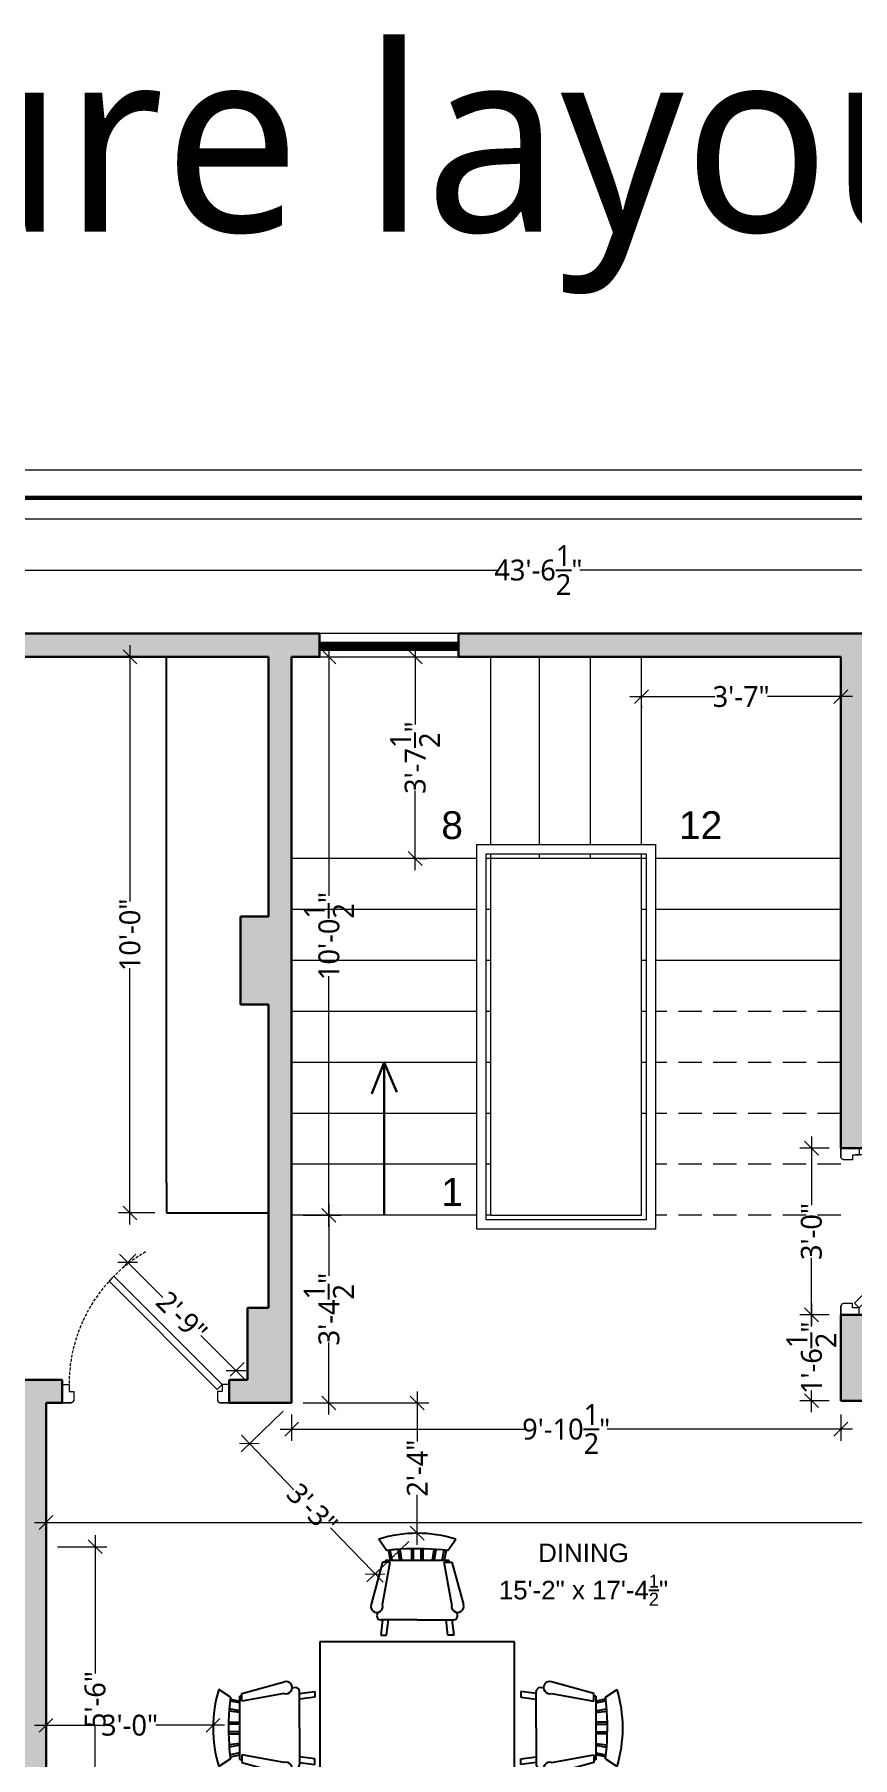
# Model space of a CAD drawing. Header units: inches. Extents: x -179 to 4134, y -2155 to 815.
# Drawn here: x 2581.1 to 2757.6, y -1547.1 to -1175.3 of the extents above; entities that cross this region are included whole.
import ezdxf

# ---------------------------------------------------------------- set-up
doc = ezdxf.new("R2010")
doc.units = ezdxf.units.IN
doc.header["$LTSCALE"] = 5
doc.linetypes.add('DASHED', pattern=[0.75, 0.5, -0.25])
doc.linetypes.add('HIDDEN', pattern=[0.375, 0.25, -0.125])
for name, color, linetype, lineweight in [('DIM', 5, 'Continuous', 9), ('doors', 24, 'Continuous', 9), ('Furniture-New', 217, 'Continuous', 5), ('STEP', 25, 'Continuous', 15), ('text', 7, 'Continuous', 5), ('title', 7, 'Continuous', 5), ('wall', 7, 'Continuous', 30), ('wall hatch', 252, 'Continuous', 5), ('window', 162, 'Continuous', 9)]:
    doc.layers.add(name, color=color, linetype=linetype, lineweight=lineweight)
doc.layers.add('FURNITURE', color=8, linetype='Continuous')
doc.styles.add('irfan', font='trebuc.ttf')
doc.styles.add('KARUN', font='arial.ttf')
doc.dimstyles.new('IRFAN', dxfattribs={"dimtxt": 4.5, "dimasz": 3, "dimexe": 2.5, "dimexo": 2.5, "dimgap": 0.09, "dimtad": 0, "dimdec": 1, "dimzin": 3, "dimdsep": 46, "dimlunit": 4, "dimtxsty": 'irfan', "dimblk": 'OBLIQUE', "dimcen": 2, "dimdle": 2.5, "dimclrd": 251, "dimclre": 251, "dimclrt": 7, "dimadec": 0, "dimazin": 0, "dimtm": 1e-09, "dimtfac": 1, "dimtdec": 1, "dimtofl": 0, "dimtmove": 0, "dimatfit": 3, "dimfxl": 2, "dimtolj": 1, "dimtzin": 0, "dimlwd": 0, "dimlwe": -1, "dimarcsym": 0})

# ---------------------------------------------------------------- blocks, each defined once
blk = doc.blocks.new('d2')
at = {"layer": 'doors'}
blk.add_lwpolyline([(-25.9, 26.27), (-2.56, 2.94), (-1.5, 4), (-24.84, 27.34), (-25.9, 26.27)], dxfattribs=at)
blk.add_lwpolyline([(-36, 0), (-34, 0), (-36, 0), (-36, 4), (-34.5, 4), (-34.5, 2.5), (-33.5, 2.5), (-33.5, 0.5), (-33.62, 0.5), (-33.62, 0.38, -0.414214), (-33.88, 0.12), (-34, 0.12), (-34, 0)], format="xyb", dxfattribs=at)
blk.add_lwpolyline([(0, 4), (-1.5, 4), (-1.5, 2.5), (-2.5, 2.5), (-2.5, 0.5), (-2.38, 0.5), (-2.38, 0.38, 0.414214), (-2.12, 0.12), (-2, 0.12), (-2, 0), (0, 0), (-2, 0), (0, 0), (0, 4)], format="xyb", close=True, dxfattribs=at)
at = {"layer": 'doors', "color": 144, "linetype": 'HIDDEN', "ltscale": 0.5}
blk.add_arc((-1.5, 4), 33.03, 120, 182.6026, dxfattribs=at)
blk = doc.blocks.new('door')
at = {"layer": 'doors', "linetype": 'Continuous'}
blk.add_line((0, 0), (0, 0), dxfattribs=at)
at = {"layer": 'doors', "xscale": -1.166666666666717, "yscale": 1.166666666666717, "zscale": 1.166666666666717, "rotation": 270}
blk.add_blockref('d2', (0, 0), dxfattribs=at)
blk = doc.blocks.new('_Oblique')
at = {"color": 0, "linetype": 'ByBlock', "lineweight": -2}
blk.add_line((-0.5, -0.5), (0.5, 0.5), dxfattribs=at)
blk = doc.blocks.new('*D354')
at = {"layer": 'Defpoints', "color": 0, "lineweight": 25, "ltscale": 0.25, "transparency": 16777216}
for p in [(2609.6, -1309.63), (2601.71, -1429.63), (2609.6, -1429.63)]:
    blk.add_point(p, dxfattribs=at)
at = {"layer": 'Furniture-New', "color": 251, "lineweight": 0, "ltscale": 0.25, "transparency": 16777216}
for p, q in [((2601.71, -1307.13), (2601.71, -1362.44)), ((2601.71, -1432.13), (2601.71, -1376.82))]:
    blk.add_line(p, q, dxfattribs=at)
at = {"layer": 'Furniture-New', "color": 251, "ltscale": 0.25, "transparency": 16777216}
for p, q in [((2607.1, -1309.63), (2599.21, -1309.63)), ((2607.1, -1429.63), (2599.21, -1429.63))]:
    blk.add_line(p, q, dxfattribs=at)
at = {"layer": 'Furniture-New', "color": 251, "lineweight": 0, "ltscale": 0.25, "transparency": 16777216, "xscale": 3, "yscale": 3, "zscale": 3}
for p, rotation in [((2601.71, -1309.63), 90), ((2601.71, -1429.63), 270)]:
    blk.add_blockref('_Oblique', p, dxfattribs=dict(at, rotation=rotation))
at = {"layer": 'Furniture-New', "color": 7, "lineweight": 25, "ltscale": 0.25, "transparency": 16777216, "insert": (2601.71, -1369.63), "char_height": 4.5, "attachment_point": 5, "rotation": 90, "style": 'irfan'}
blk.add_mtext('\\A1;10\'-0"', dxfattribs=at)
blk = doc.blocks.new('*D355')
at = {"layer": 'Defpoints', "color": 0, "lineweight": 25, "ltscale": 0.25, "transparency": 16777216}
for p in [(2636.6, -1470.63), (2755.1, -1470.63), (2755.1, -1476.26)]:
    blk.add_point(p, dxfattribs=at)
at = {"layer": 'Furniture-New', "color": 251, "ltscale": 0.25, "transparency": 16777216}
for p, q in [((2636.6, -1473.13), (2636.6, -1478.76)), ((2755.1, -1473.13), (2755.1, -1478.76))]:
    blk.add_line(p, q, dxfattribs=at)
at = {"layer": 'Furniture-New', "color": 251, "lineweight": 0, "ltscale": 0.25, "transparency": 16777216}
for p, q in [((2634.1, -1476.26), (2687, -1476.26)), ((2757.6, -1476.26), (2704.7, -1476.26))]:
    blk.add_line(p, q, dxfattribs=at)
at = {"layer": 'Furniture-New', "color": 251, "lineweight": 0, "ltscale": 0.25, "transparency": 16777216, "xscale": 3, "yscale": 3, "zscale": 3, "rotation": 180}
blk.add_blockref('_Oblique', (2636.6, -1476.26), dxfattribs=at)
at = {"layer": 'Furniture-New', "color": 251, "lineweight": 0, "ltscale": 0.25, "transparency": 16777216, "xscale": 3, "yscale": 3, "zscale": 3}
blk.add_blockref('_Oblique', (2755.1, -1476.26), dxfattribs=at)
at = {"layer": 'Furniture-New', "color": 7, "lineweight": 25, "ltscale": 0.25, "transparency": 16777216, "insert": (2695.85, -1476.26), "char_height": 4.5, "attachment_point": 5, "style": 'irfan'}
blk.add_mtext('\\A1;9\'-10{\\H1x;\\S1/2;}"', dxfattribs=at)
blk = doc.blocks.new('*D356')
at = {"layer": 'Defpoints', "color": 0, "lineweight": 25, "ltscale": 0.25, "transparency": 16777216}
for p in [(2712.1, -1317.79), (2755.1, -1317.79), (2755.1, -1318.22)]:
    blk.add_point(p, dxfattribs=at)
at = {"layer": 'Furniture-New', "color": 251, "lineweight": 0, "ltscale": 0.25, "transparency": 16777216}
for p, q in [((2709.6, -1318.22), (2727.9, -1318.22)), ((2757.6, -1318.22), (2739.3, -1318.22))]:
    blk.add_line(p, q, dxfattribs=at)
at = {"layer": 'Furniture-New', "color": 251, "ltscale": 0.25, "transparency": 16777216}
for p, q in [((2712.1, -1320.29), (2712.1, -1320.72)), ((2755.1, -1320.29), (2755.1, -1320.72))]:
    blk.add_line(p, q, dxfattribs=at)
at = {"layer": 'Furniture-New', "color": 251, "lineweight": 0, "ltscale": 0.25, "transparency": 16777216, "xscale": 3, "yscale": 3, "zscale": 3, "rotation": 180}
blk.add_blockref('_Oblique', (2712.1, -1318.22), dxfattribs=at)
at = {"layer": 'Furniture-New', "color": 251, "lineweight": 0, "ltscale": 0.25, "transparency": 16777216, "xscale": 3, "yscale": 3, "zscale": 3}
blk.add_blockref('_Oblique', (2755.1, -1318.22), dxfattribs=at)
at = {"layer": 'Furniture-New', "color": 7, "lineweight": 25, "ltscale": 0.25, "transparency": 16777216, "insert": (2733.6, -1318.22), "char_height": 4.5, "attachment_point": 5, "style": 'irfan'}
blk.add_mtext('\\A1;3\'-7"', dxfattribs=at)
blk = doc.blocks.new('*D357')
at = {"layer": 'Defpoints', "color": 0, "lineweight": 25, "ltscale": 0.25, "transparency": 16777216}
for p in [(2661.6, -1309.63), (2661.6, -1353.13), (2663.24, -1353.13)]:
    blk.add_point(p, dxfattribs=at)
at = {"layer": 'Furniture-New', "color": 251, "lineweight": 0, "ltscale": 0.25, "transparency": 16777216}
for p, q in [((2663.24, -1307.13), (2663.24, -1324.2)), ((2663.24, -1355.63), (2663.24, -1338.55))]:
    blk.add_line(p, q, dxfattribs=at)
at = {"layer": 'Furniture-New', "color": 251, "ltscale": 0.25, "transparency": 16777216}
for p, q in [((2664.1, -1309.63), (2665.74, -1309.63)), ((2664.1, -1353.13), (2665.74, -1353.13))]:
    blk.add_line(p, q, dxfattribs=at)
at = {"layer": 'Furniture-New', "color": 251, "lineweight": 0, "ltscale": 0.25, "transparency": 16777216, "xscale": 3, "yscale": 3, "zscale": 3}
for p, rotation in [((2663.24, -1309.63), 90), ((2663.24, -1353.13), 270)]:
    blk.add_blockref('_Oblique', p, dxfattribs=dict(at, rotation=rotation))
at = {"layer": 'Furniture-New', "color": 7, "lineweight": 25, "ltscale": 0.25, "transparency": 16777216, "insert": (2663.24, -1331.38), "char_height": 4.5, "attachment_point": 5, "rotation": 90, "style": 'irfan'}
blk.add_mtext('\\A1;3\'-7{\\H1x;\\S1/2;}"', dxfattribs=at)
blk = doc.blocks.new('*D361')
at = {"layer": 'Defpoints', "color": 0, "lineweight": 25, "ltscale": 0.25, "transparency": 16777216}
for p in [(2636.6, -1430.13), (2644.63, -1430.13), (2636.6, -1470.63)]:
    blk.add_point(p, dxfattribs=at)
at = {"layer": 'Furniture-New', "color": 251, "lineweight": 0, "ltscale": 0.25, "transparency": 16777216}
for p, q in [((2644.63, -1427.63), (2644.63, -1443.2)), ((2644.63, -1473.13), (2644.63, -1457.55))]:
    blk.add_line(p, q, dxfattribs=at)
at = {"layer": 'Furniture-New', "color": 251, "ltscale": 0.25, "transparency": 16777216}
for p, q in [((2639.1, -1430.13), (2647.13, -1430.13)), ((2639.1, -1470.63), (2647.13, -1470.63))]:
    blk.add_line(p, q, dxfattribs=at)
at = {"layer": 'Furniture-New', "color": 251, "lineweight": 0, "ltscale": 0.25, "transparency": 16777216, "xscale": 3, "yscale": 3, "zscale": 3}
for p, rotation in [((2644.63, -1430.13), 90), ((2644.63, -1470.63), 270)]:
    blk.add_blockref('_Oblique', p, dxfattribs=dict(at, rotation=rotation))
at = {"layer": 'Furniture-New', "color": 7, "lineweight": 25, "ltscale": 0.25, "transparency": 16777216, "insert": (2644.63, -1450.38), "char_height": 4.5, "attachment_point": 5, "rotation": 90, "style": 'irfan'}
blk.add_mtext('\\A1;3\'-4{\\H1x;\\S1/2;}"', dxfattribs=at)
blk = doc.blocks.new('*D362')
at = {"layer": 'Defpoints', "color": 0, "lineweight": 25, "ltscale": 0.25, "transparency": 16777216}
for p in [(2641.5, -1309.63), (2644.63, -1309.63), (2636.6, -1430.13)]:
    blk.add_point(p, dxfattribs=at)
at = {"layer": 'Furniture-New', "color": 251, "lineweight": 0, "ltscale": 0.25, "transparency": 16777216}
for p, q in [((2644.63, -1307.13), (2644.63, -1361.22)), ((2644.63, -1432.63), (2644.63, -1378.54))]:
    blk.add_line(p, q, dxfattribs=at)
at = {"layer": 'Furniture-New', "color": 251, "ltscale": 0.25, "transparency": 16777216}
for p, q in [((2644, -1309.63), (2647.13, -1309.63)), ((2639.1, -1430.13), (2647.13, -1430.13))]:
    blk.add_line(p, q, dxfattribs=at)
at = {"layer": 'Furniture-New', "color": 251, "lineweight": 0, "ltscale": 0.25, "transparency": 16777216, "xscale": 3, "yscale": 3, "zscale": 3}
for p, rotation in [((2644.63, -1309.63), 90), ((2644.63, -1430.13), 270)]:
    blk.add_blockref('_Oblique', p, dxfattribs=dict(at, rotation=rotation))
at = {"layer": 'Furniture-New', "color": 7, "lineweight": 25, "ltscale": 0.25, "transparency": 16777216, "insert": (2644.63, -1369.88), "char_height": 4.5, "attachment_point": 5, "rotation": 90, "style": 'irfan'}
blk.add_mtext('\\A1;10\'-0{\\H1x;\\S1/2;}"', dxfattribs=at)
blk = doc.blocks.new('*D363')
at = {"layer": 'Defpoints', "color": 0, "lineweight": 25, "ltscale": 0.25, "transparency": 16777216}
for p in [(2583.6, -1501.63), (2583.6, -1567.63), (2594.2, -1567.63)]:
    blk.add_point(p, dxfattribs=at)
at = {"layer": 'Furniture-New', "color": 251, "ltscale": 0.25, "transparency": 16777216}
for p, q in [((2586.1, -1501.63), (2596.7, -1501.63)), ((2586.1, -1567.63), (2596.7, -1567.63))]:
    blk.add_line(p, q, dxfattribs=at)
at = {"layer": 'Furniture-New', "color": 251, "lineweight": 0, "ltscale": 0.25, "transparency": 16777216}
for p, q in [((2594.2, -1499.13), (2594.2, -1528.96)), ((2594.2, -1570.13), (2594.2, -1540.3))]:
    blk.add_line(p, q, dxfattribs=at)
at = {"layer": 'Furniture-New', "color": 251, "lineweight": 0, "ltscale": 0.25, "transparency": 16777216, "xscale": 3, "yscale": 3, "zscale": 3}
for p, rotation in [((2594.2, -1501.63), 90), ((2594.2, -1567.63), 270)]:
    blk.add_blockref('_Oblique', p, dxfattribs=dict(at, rotation=rotation))
at = {"layer": 'Furniture-New', "color": 7, "lineweight": 25, "ltscale": 0.25, "transparency": 16777216, "insert": (2594.2, -1534.63), "char_height": 4.5, "attachment_point": 5, "rotation": 90, "style": 'irfan'}
blk.add_mtext('\\A1;5\'-6"', dxfattribs=at)
blk = doc.blocks.new('*D326')
at = {"layer": 'Defpoints', "color": 0, "lineweight": 25, "ltscale": 0.25, "transparency": 16777216}
for p in [(2748.77, -1451.63), (2755.1, -1451.63), (2755.1, -1470.13)]:
    blk.add_point(p, dxfattribs=at)
at = {"layer": 'Furniture-New', "color": 251, "lineweight": 0, "ltscale": 0.25, "transparency": 16777216}
for p, q in [((2748.77, -1449.13), (2748.77, -1453.84)), ((2748.77, -1472.63), (2748.77, -1467.91))]:
    blk.add_line(p, q, dxfattribs=at)
at = {"layer": 'Furniture-New', "color": 251, "ltscale": 0.25, "transparency": 16777216}
for p, q in [((2752.6, -1451.63), (2746.27, -1451.63)), ((2752.6, -1470.13), (2746.27, -1470.13))]:
    blk.add_line(p, q, dxfattribs=at)
at = {"layer": 'Furniture-New', "color": 251, "lineweight": 0, "ltscale": 0.25, "transparency": 16777216, "xscale": 3, "yscale": 3, "zscale": 3}
for p, rotation in [((2748.77, -1451.63), 90), ((2748.77, -1470.13), 270)]:
    blk.add_blockref('_Oblique', p, dxfattribs=dict(at, rotation=rotation))
at = {"layer": 'Furniture-New', "color": 7, "lineweight": 25, "ltscale": 0.25, "transparency": 16777216, "insert": (2748.77, -1460.88), "char_height": 4.5, "attachment_point": 5, "rotation": 90, "style": 'irfan'}
blk.add_mtext('\\A1;1\'-6{\\H1x;\\S1/2;}"', dxfattribs=at)
blk = doc.blocks.new('*D327')
at = {"layer": 'Defpoints', "color": 0, "lineweight": 25, "ltscale": 0.25, "transparency": 16777216}
for p in [(2748.77, -1415.63), (2755.1, -1415.63), (2755.1, -1451.63)]:
    blk.add_point(p, dxfattribs=at)
at = {"layer": 'Furniture-New', "color": 251, "ltscale": 0.25, "transparency": 16777216}
for p, q in [((2752.6, -1415.63), (2746.27, -1415.63)), ((2752.6, -1451.63), (2746.27, -1451.63))]:
    blk.add_line(p, q, dxfattribs=at)
at = {"layer": 'Furniture-New', "color": 251, "lineweight": 0, "ltscale": 0.25, "transparency": 16777216}
for p, q in [((2748.77, -1413.13), (2748.77, -1427.93)), ((2748.77, -1454.13), (2748.77, -1439.33))]:
    blk.add_line(p, q, dxfattribs=at)
at = {"layer": 'Furniture-New', "color": 251, "lineweight": 0, "ltscale": 0.25, "transparency": 16777216, "xscale": 3, "yscale": 3, "zscale": 3}
for p, rotation in [((2748.77, -1415.63), 90), ((2748.77, -1451.63), 270)]:
    blk.add_blockref('_Oblique', p, dxfattribs=dict(at, rotation=rotation))
at = {"layer": 'Furniture-New', "color": 7, "lineweight": 25, "ltscale": 0.25, "transparency": 16777216, "insert": (2748.77, -1433.63), "char_height": 4.5, "attachment_point": 5, "rotation": 90, "style": 'irfan'}
blk.add_mtext('\\A1;3\'-0"', dxfattribs=at)
blk = doc.blocks.new('*D334')
at = {"layer": 'Defpoints', "color": 0, "lineweight": 25, "ltscale": 0.25, "transparency": 16777216}
for p in [(2583.6, -1496.39), (2583.6, -1509.74), (2978.6, -1509.74)]:
    blk.add_point(p, dxfattribs=at)
at = {"layer": 'Furniture-New', "color": 251, "ltscale": 0.25, "transparency": 16777216}
for p, q in [((2583.6, -1507.24), (2583.6, -1493.89)), ((2978.6, -1507.24), (2978.6, -1493.89))]:
    blk.add_line(p, q, dxfattribs=at)
at = {"layer": 'Furniture-New', "color": 251, "lineweight": 0, "ltscale": 0.25, "transparency": 16777216}
for p, q in [((2581.1, -1496.39), (2772.14, -1496.39)), ((2981.1, -1496.39), (2790.06, -1496.39))]:
    blk.add_line(p, q, dxfattribs=at)
at = {"layer": 'Furniture-New', "color": 251, "lineweight": 0, "ltscale": 0.25, "transparency": 16777216, "xscale": 3, "yscale": 3, "zscale": 3, "rotation": 180.0000000000001}
blk.add_blockref('_Oblique', (2583.6, -1496.39), dxfattribs=at)
at = {"layer": 'Furniture-New', "color": 251, "lineweight": 0, "ltscale": 0.25, "transparency": 16777216, "xscale": 3, "yscale": 3, "zscale": 3}
blk.add_blockref('_Oblique', (2978.6, -1496.39), dxfattribs=at)
at = {"layer": 'Furniture-New', "color": 7, "lineweight": 25, "ltscale": 0.25, "transparency": 16777216, "insert": (2781.1, -1496.39), "char_height": 4.5, "attachment_point": 5, "style": 'irfan'}
blk.add_mtext('\\A1;32\'-11"', dxfattribs=at)
blk = doc.blocks.new('Chair - Rocking')
at = {"linetype": 'Continuous'}
for p, q in [((-8, -4.5), (-10, -1.5)), ((-6.5, -7), (-7.02225, -4.43)), ((-4.5, -7), (-4.96674, -4.19951)), ((-4, -7), (-4.40532, -4.16272)), ((-1.5, -4.05012), (-1.5, -7)), ((-1, -7), (-1, -4.05012)), ((1, -7), (1, -4.04655)), ((1.5, -4.05012), (1.5, -7)), ((4, -7), (4.40187, -4.18694)), ((4.5, -7), (4.96761, -4.19437)), ((6.5, -7), (7, -4.4057)), ((8, -4.5), (10, -1.5)), ((-9, -7.5), (-12, -18.49999)), ((-7, -7.5), (-9, -7.5)), ((-9, -18.49999), (-7, -7.5)), ((-8.23428, -6.99939), (-8.3093, -7.47958)), ((-8.23041, -7), (8.23915, -7)), ((-7.5, -4.5), (-7, -7)), ((7.5, -4.5), (7, -7)), ((7, -7.5), (9, -7.5)), ((9, -18.49999), (7, -7.5)), ((8.31071, -7.48854), (8.23449, -7.00073)), ((9, -7.5), (12, -18.49999)), ((-10.36644, -20.64523), (-10.5, -21.49999)), ((10.5, -21.49999), (10.3575, -20.58798)), ((-9, -22.49999), (-9.5, -26.49999)), ((0, -22.49999), (-9.5, -22.49999)), ((-9.5, -26.49999), (-8, -26.49999)), ((-8, -26.49999), (-7.5, -22.49999)), ((0, -22.49999), (9.5, -22.49999)), ((8, -26.49999), (7.5, -22.49999)), ((9.5, -26.49999), (8, -26.49999)), ((9, -22.49999), (9.5, -26.49999))]:
    blk.add_line(p, q, dxfattribs=at)
for centre, radius, start, end in [((0, -34.08333), 34.08333, 72.93847, 107.0615), ((0, -68.25004), 64.25, 93.92211, 97.15267), ((0, -68.25004), 64.25, 82.84733, 93.92211), ((-10.5, -18.99999), 1.58114, 161.5651, 18.43495), ((-9.5, -21.49999), 1, 180, 270), ((10.5, -18.99999), 1.58114, 161.5651, 18.43495), ((9.5, -21.49999), 1, 270, 0)]:
    blk.add_arc(centre, radius, start, end, dxfattribs=at)
blk = doc.blocks.new('*D347')
at = {"layer": 'Defpoints', "color": 0, "ltscale": 0.25, "transparency": 16777216}
for p in [(2636.6, -1470.63), (2663.7, -1498.74), (2654.6, -1507.52)]:
    blk.add_point(p, dxfattribs=at)
at = {"layer": 'DIM', "color": 251, "ltscale": 0.25, "transparency": 16777216}
for p, q in [((2634.8, -1472.36), (2625.7, -1481.14)), ((2661.9, -1500.48), (2652.8, -1509.25))]:
    blk.add_line(p, q, dxfattribs=at)
at = {"layer": 'DIM', "color": 251, "lineweight": 0, "ltscale": 0.25, "transparency": 16777216}
for p, q in [((2625.76, -1477.6), (2637.09, -1489.36)), ((2656.34, -1509.32), (2645.01, -1497.57))]:
    blk.add_line(p, q, dxfattribs=at)
at = {"layer": 'DIM', "color": 251, "lineweight": 0, "ltscale": 0.25, "transparency": 16777216, "xscale": 3, "yscale": 3, "zscale": 3}
for p, rotation in [((2627.5, -1479.4), 133.9490432139866), ((2654.6, -1507.52), 313.9490432139866)]:
    blk.add_blockref('_Oblique', p, dxfattribs=dict(at, rotation=rotation))
at = {"layer": 'DIM', "color": 7, "ltscale": 0.25, "transparency": 16777216, "insert": (2641.05, -1493.46), "char_height": 4.5, "attachment_point": 5, "rotation": 313.949, "style": 'irfan'}
blk.add_mtext('\\A1;3\'-3"', dxfattribs=at)
blk = doc.blocks.new('*D349')
at = {"layer": 'Defpoints', "color": 0, "ltscale": 0.25, "transparency": 16777216}
for p in [(2583.6, -1540.17), (2583.6, -1540.79), (2619.64, -1540.17)]:
    blk.add_point(p, dxfattribs=at)
at = {"layer": 'DIM', "color": 251, "ltscale": 0.25, "transparency": 16777216}
blk.add_line((2583.6, -1538.29), (2583.6, -1537.67), dxfattribs=at)
at = {"layer": 'DIM', "color": 251, "lineweight": 0, "ltscale": 0.25, "transparency": 16777216}
for p, q in [((2581.1, -1540.17), (2595.92, -1540.17)), ((2622.14, -1540.17), (2607.32, -1540.17))]:
    blk.add_line(p, q, dxfattribs=at)
at = {"layer": 'DIM', "color": 251, "lineweight": 0, "ltscale": 0.25, "transparency": 16777216, "xscale": 3, "yscale": 3, "zscale": 3, "rotation": 180}
blk.add_blockref('_Oblique', (2583.6, -1540.17), dxfattribs=at)
at = {"layer": 'DIM', "color": 251, "lineweight": 0, "ltscale": 0.25, "transparency": 16777216, "xscale": 3, "yscale": 3, "zscale": 3}
blk.add_blockref('_Oblique', (2619.64, -1540.17), dxfattribs=at)
at = {"layer": 'DIM', "color": 7, "ltscale": 0.25, "transparency": 16777216, "insert": (2601.62, -1540.17), "char_height": 4.5, "attachment_point": 5, "style": 'irfan'}
blk.add_mtext('\\A1;3\'-0"', dxfattribs=at)
blk = doc.blocks.new('*D316')
at = {"layer": 'Defpoints', "color": 0, "ltscale": 0.25, "transparency": 16777216}
for p in [(2636.6, -1470.63), (2663.7, -1498.74), (2663.7, -1498.74)]:
    blk.add_point(p, dxfattribs=at)
at = {"layer": 'DIM', "color": 251, "lineweight": 0, "ltscale": 0.25, "transparency": 16777216}
for p, q in [((2663.7, -1468.13), (2663.7, -1478.91)), ((2663.7, -1501.24), (2663.7, -1490.46))]:
    blk.add_line(p, q, dxfattribs=at)
at = {"layer": 'DIM', "color": 251, "ltscale": 0.25, "transparency": 16777216}
blk.add_line((2639.1, -1470.63), (2666.2, -1470.63), dxfattribs=at)
at = {"layer": 'DIM', "color": 251, "lineweight": 0, "ltscale": 0.25, "transparency": 16777216, "xscale": 3, "yscale": 3, "zscale": 3}
for p, rotation in [((2663.7, -1470.63), 90), ((2663.7, -1498.74), 270)]:
    blk.add_blockref('_Oblique', p, dxfattribs=dict(at, rotation=rotation))
at = {"layer": 'DIM', "color": 7, "ltscale": 0.25, "transparency": 16777216, "insert": (2663.7, -1484.69), "char_height": 4.5, "attachment_point": 5, "rotation": 90, "style": 'irfan'}
blk.add_mtext('\\A1;2\'-4"', dxfattribs=at)
blk = doc.blocks.new('*D318')
at = {"layer": 'Defpoints', "color": 0, "ltscale": 0.25, "transparency": 16777216}
for p in [(2598.26, -1443.29), (2624.58, -1463.65), (2621.6, -1466.63)]:
    blk.add_point(p, dxfattribs=at)
at = {"layer": 'DIM', "color": 251, "lineweight": 0, "ltscale": 0.25, "transparency": 16777216}
for p, q in [((2599.47, -1438.55), (2608.82, -1447.9)), ((2626.35, -1465.42), (2616.99, -1456.07))]:
    blk.add_line(p, q, dxfattribs=at)
at = {"layer": 'DIM', "color": 251, "ltscale": 0.25, "transparency": 16777216}
for p, q in [((2600.03, -1441.52), (2603.01, -1438.55)), ((2623.37, -1464.86), (2626.35, -1461.89))]:
    blk.add_line(p, q, dxfattribs=at)
at = {"layer": 'DIM', "color": 251, "lineweight": 0, "ltscale": 0.25, "transparency": 16777216, "xscale": 3, "yscale": 3, "zscale": 3}
for p, rotation in [((2601.24, -1440.32), 135.0000000000002), ((2624.58, -1463.65), 315.0000000000003)]:
    blk.add_blockref('_Oblique', p, dxfattribs=dict(at, rotation=rotation))
at = {"layer": 'DIM', "color": 7, "ltscale": 0.25, "transparency": 16777216, "insert": (2612.91, -1451.98), "char_height": 4.5, "attachment_point": 5, "rotation": 315, "style": 'irfan'}
blk.add_mtext('\\A1;2\'-9"', dxfattribs=at)
blk = doc.blocks.new('*D432')
at = {"layer": 'Defpoints', "color": 0, "lineweight": 25, "ltscale": 0.25, "transparency": 16777216}
for p in [(2951.1, -1290.9), (2428.6, -1304.63), (2951.1, -1304.63)]:
    blk.add_point(p, dxfattribs=at)
at = {"layer": 'Furniture-New', "color": 251, "ltscale": 0.25, "transparency": 16777216}
for p, q in [((2428.6, -1302.13), (2428.6, -1288.4)), ((2951.1, -1302.13), (2951.1, -1288.4))]:
    blk.add_line(p, q, dxfattribs=at)
at = {"layer": 'Furniture-New', "color": 251, "lineweight": 0, "ltscale": 0.25, "transparency": 16777216}
for p, q in [((2426.1, -1290.9), (2680.92, -1290.9)), ((2953.6, -1290.9), (2698.78, -1290.9))]:
    blk.add_line(p, q, dxfattribs=at)
at = {"layer": 'Furniture-New', "color": 251, "lineweight": 0, "ltscale": 0.25, "transparency": 16777216, "xscale": 3, "yscale": 3, "zscale": 3, "rotation": 180}
blk.add_blockref('_Oblique', (2428.6, -1290.9), dxfattribs=at)
at = {"layer": 'Furniture-New', "color": 251, "lineweight": 0, "ltscale": 0.25, "transparency": 16777216, "xscale": 3, "yscale": 3, "zscale": 3}
blk.add_blockref('_Oblique', (2951.1, -1290.9), dxfattribs=at)
at = {"layer": 'Furniture-New', "color": 7, "lineweight": 25, "ltscale": 0.25, "transparency": 16777216, "insert": (2689.85, -1290.9), "char_height": 4.5, "attachment_point": 5, "style": 'irfan'}
blk.add_mtext('\\A1;43\'-6{\\H1x;\\S1/2;}"', dxfattribs=at)

msp = doc.modelspace()

# ---------------------------------------------------------------- hatches: boundary and pattern name
at = {"layer": 'wall hatch', "ltscale": 0.25}
h = msp.add_hatch(color=256, dxfattribs=at)
h.dxf.hatch_style = 1
h.paths.add_polyline_path([(2636.6, -1309.63), (2642.6, -1309.63), (2642.6, -1304.63), (2557.6, -1304.63), (2557.6, -1309.63), (2631.6, -1309.63), (2631.6, -1365.63), (2625.6, -1365.63), (2625.6, -1384.63), (2631.6, -1384.63), (2631.6, -1450.13), (2627.1, -1450.13), (2627.1, -1465.63), (2623.1, -1465.63), (2623.1, -1470.63), (2636.6, -1470.63)])
h = msp.add_hatch(color=256, dxfattribs=at)
h.dxf.hatch_style = 1
h.paths.add_polyline_path([(2774.1, -1304.63), (2672.6, -1304.63), (2672.6, -1309.63), (2755.1, -1309.63), (2755.1, -1415.63), (2817.1, -1415.63), (2817.1, -1391.13), (2812.1, -1391.13), (2812.1, -1410.63), (2760.1, -1410.63), (2760.1, -1384.63), (2765.1, -1384.63), (2765.1, -1367.63), (2760.1, -1367.63), (2760.1, -1309.63), (2774.1, -1309.63)])
h = msp.add_hatch(color=256, dxfattribs=at)
h.dxf.hatch_style = 1
h.paths.add_polyline_path([(2765.1, -1451.63), (2760.1, -1451.63), (2755.1, -1451.63), (2755.1, -1470.13), (2888.1, -1470.13), (2978.6, -1470.13), (2978.6, -1500.38), (2978.6, -1506.38), (2983.6, -1506.38), (2983.6, -1465.63), (2951.1, -1465.63), (2951.1, -1416.88), (2946.1, -1416.88), (2946.1, -1454.63), (2940.1, -1454.63), (2940.1, -1465.63), (2765.1, -1465.63)])
h = msp.add_hatch(color=256, dxfattribs=at)
h.dxf.hatch_style = 1
h.paths.add_polyline_path([(2533.6, -1465.63), (2496.6, -1465.63), (2496.6, -1470.63), (2528.6, -1470.63), (2528.6, -1544.63), (2438.6, -1544.63), (2438.6, -1531.13), (2433.6, -1531.13), (2433.6, -1525.13), (2428.6, -1525.13), (2428.6, -1566.13), (2434.1, -1566.13), (2434.1, -1549.63), (2524.1, -1549.63), (2529.1, -1549.63), (2578.6, -1549.63), (2578.6, -1567.63), (2583.6, -1567.63), (2583.6, -1470.63), (2587.1, -1470.63), (2587.1, -1465.63), (2578.6, -1465.63), (2578.6, -1544.63), (2533.6, -1544.63)])

# ---------------------------------------------------------------- linework, layer by layer
at = {"color": 25, "ltscale": 0.25}
for p, q in [((2609.6, -1423.13), (2609.6, -1429.63)), ((2609.6, -1429.63), (2631.6, -1429.63))]:
    msp.add_line(p, q, dxfattribs=at)
at = {"layer": 'FURNITURE', "ltscale": 0.25}
for p, q in [((2684.7, -1522.13), (2642.7, -1522.13)), ((2642.7, -1522.13), (2642.7, -1618.13)), ((2684.7, -1570.13), (2684.7, -1522.13))]:
    msp.add_line(p, q, dxfattribs=at)
at = {"layer": 'STEP', "ltscale": 0.2}
for p, q in [((2679.6, -1350.13), (2679.6, -1309.63)), ((2690.1, -1350.13), (2690.1, -1309.63)), ((2701.1, -1350.13), (2701.1, -1309.63)), ((2712.1, -1350.13), (2712.1, -1309.63)), ((2676.6, -1353.13), (2636.6, -1353.13)), ((2679.6, -1353.13), (2678.6, -1353.13)), ((2679.6, -1353.13), (2679.6, -1352.13)), ((2712.1, -1353.13), (2679.6, -1353.13)), ((2679.6, -1430.13), (2679.6, -1353.13)), ((2690.1, -1353.13), (2690.1, -1352.13)), ((2701.1, -1353.13), (2701.1, -1352.13)), ((2712.1, -1353.13), (2712.1, -1352.13)), ((2713.1, -1353.13), (2712.1, -1353.13)), ((2712.1, -1430.13), (2712.1, -1353.13)), ((2755.1, -1353.13), (2715.1, -1353.13)), ((2676.6, -1364.13), (2636.6, -1364.13)), ((2679.6, -1364.13), (2678.6, -1364.13)), ((2713.1, -1364.13), (2712.1, -1364.13)), ((2755.1, -1364.13), (2715.1, -1364.13)), ((2676.6, -1375.13), (2636.6, -1375.13)), ((2679.6, -1375.13), (2678.6, -1375.13)), ((2713.1, -1375.13), (2712.1, -1375.13)), ((2755.1, -1375.13), (2715.1, -1375.13)), ((2676.6, -1386.13), (2636.6, -1386.13)), ((2679.6, -1386.13), (2678.6, -1386.13)), ((2713.1, -1386.13), (2712.1, -1386.13)), ((2676.6, -1397.13), (2636.6, -1397.13)), ((2679.6, -1397.13), (2678.6, -1397.13)), ((2713.1, -1397.13), (2712.1, -1397.13)), ((2676.6, -1408.13), (2636.6, -1408.13)), ((2679.6, -1408.13), (2678.6, -1408.13)), ((2713.1, -1408.13), (2712.1, -1408.13)), ((2676.6, -1419.13), (2636.6, -1419.13)), ((2679.6, -1419.13), (2678.6, -1419.13)), ((2676.6, -1430.13), (2636.6, -1430.13)), ((2679.6, -1430.13), (2678.6, -1430.13)), ((2679.6, -1430.13), (2712.1, -1430.13))]:
    msp.add_line(p, q, dxfattribs=at)
at = {"layer": 'STEP', "linetype": 'DASHED', "ltscale": 2}
for p, q in [((2755.1, -1386.13), (2715.1, -1386.13)), ((2755.1, -1397.13), (2715.1, -1397.13)), ((2755.1, -1408.13), (2715.1, -1408.13)), ((2755.1, -1419.13), (2715.1, -1419.13)), ((2755.1, -1430.13), (2715.1, -1430.13))]:
    msp.add_line(p, q, dxfattribs=at)
at = {"layer": 'STEP', "color": 142, "ltscale": 0.2}
for points in [[(2715.1, -1433.13), (2676.6, -1433.13), (2676.6, -1350.13), (2715.1, -1350.13)], [(2713.1, -1431.13), (2678.6, -1431.13), (2678.6, -1352.13), (2713.1, -1352.13)]]:
    msp.add_lwpolyline(points, close=True, dxfattribs=at)
at = {"layer": 'title'}
for points in [[(3176.86, -1887.37), (3176.86, -1269.38), (2302.84, -1269.38), (2302.84, -1887.37)], [(3166.34, -1279.9), (2313.36, -1279.9), (2313.36, -1875.48), (3166.34, -1875.48)]]:
    msp.add_lwpolyline(points, close=True, dxfattribs=at)
at = {"layer": 'title', "color": 7, "linetype": 'Continuous', "const_width": 0.902}
msp.add_lwpolyline([(3170.92, -1275.32), (2308.77, -1275.32), (2308.77, -1881.44), (3170.92, -1881.44)], close=True, dxfattribs=at)
at = {"layer": 'wall', "ltscale": 0.25}
for p, q in [((2642.6, -1304.63), (2557.6, -1304.63)), ((2642.6, -1309.63), (2642.6, -1304.63)), ((2774.1, -1304.63), (2672.6, -1304.63)), ((2672.6, -1309.63), (2672.6, -1304.63)), ((2631.6, -1309.63), (2557.6, -1309.63)), ((2631.6, -1365.63), (2631.6, -1309.63)), ((2642.6, -1309.63), (2636.6, -1309.63)), ((2636.6, -1470.63), (2636.6, -1309.63)), ((2755.1, -1309.63), (2672.6, -1309.63)), ((2755.1, -1415.63), (2755.1, -1309.63)), ((2631.6, -1365.63), (2625.6, -1365.63)), ((2625.6, -1365.63), (2625.6, -1384.63)), ((2625.6, -1384.63), (2631.6, -1384.63)), ((2631.6, -1450.13), (2631.6, -1384.63)), ((2817.1, -1415.63), (2755.1, -1415.63)), ((2631.6, -1450.13), (2627.1, -1450.13)), ((2627.1, -1465.63), (2627.1, -1450.13)), ((2760.1, -1451.63), (2755.1, -1451.63)), ((2755.1, -1470.13), (2755.1, -1451.63)), ((2587.1, -1465.63), (2578.6, -1465.63)), ((2587.1, -1470.63), (2587.1, -1465.63)), ((2623.1, -1470.63), (2623.1, -1465.63)), ((2623.1, -1465.63), (2627.1, -1465.63)), ((2587.1, -1470.63), (2583.6, -1470.63)), ((2583.6, -1567.63), (2583.6, -1470.63)), ((2636.6, -1470.63), (2623.1, -1470.63)), ((2888.1, -1470.13), (2755.1, -1470.13))]:
    msp.add_line(p, q, dxfattribs=at)
at = {"layer": 'wall', "color": 25, "lineweight": -2, "ltscale": 0.25}
msp.add_line((2609.6, -1423.13), (2609.6, -1309.63), dxfattribs=at)
at = {"layer": 'wall', "ltscale": 0.25}
msp.add_lwpolyline([(2656.6, -1430.13), (2656.6, -1397.13), (2653.91, -1403.83), (2656.6, -1397.13), (2659.3, -1403.59)], dxfattribs=at)
at = {"layer": 'window', "color": 29, "ltscale": 0.25}
for p, q in [((2672.6, -1304.63), (2642.6, -1304.63)), ((2642.6, -1309.63), (2672.6, -1309.63))]:
    msp.add_line(p, q, dxfattribs=at)
at = {"layer": 'window', "color": 5, "ltscale": 0.25, "const_width": 2}
msp.add_lwpolyline([(2672.6, -1307.38), (2642.6, -1307.38)], dxfattribs=at)

# ---------------------------------------------------------------- block references
at = {"layer": 'doors', "linetype": 'ByBlock', "lineweight": 0, "xscale": -0.8571428571562606, "yscale": 0.8571428571562606, "zscale": 0.8571428571562606}
for p, rotation in [((2755.1, -1451.63), 180), ((2623.1, -1470.63), 270)]:
    msp.add_blockref('door', p, dxfattribs=dict(at, rotation=rotation))
at = {"layer": 'FURNITURE', "xscale": 0.8300351359969377, "yscale": 0.8300351359969377, "zscale": 0.8300351359969377}
msp.add_blockref('Chair - Rocking', (2663.7, -1498.74), dxfattribs=at)
for p, rotation in [((2619.64, -1540.75), 90), ((2708.06, -1540.75), 270)]:
    msp.add_blockref('Chair - Rocking', p, dxfattribs=dict(at, rotation=rotation))

# ---------------------------------------------------------------- texts
at = {"layer": 'DIM', "lineweight": 25, "insert": (2731.25, -1514.36), "char_height": 4, "width": 63.3424, "attachment_point": 9, "style": 'KARUN'}
msp.add_mtext('\\A1;\\pxqc,t7,10;DINING\\P15\'-2" x 17\'-4{\\H0.7x;\\S1/2;}"', dxfattribs=at)
at = {"layer": 'text', "color": 6, "style": 'KARUN'}
for s, p in [('8', (2668.9, -1348.95)), ('12', (2720.19, -1348.95)), ('1', (2668.9, -1428.1))]:
    msp.add_text(s, height=6, dxfattribs=at).set_placement(p)
at = {"layer": 'wall hatch', "lineweight": -2, "ltscale": 0.25, "style": 'irfan'}
msp.add_text('Furniture layout UPDATED', height=40, dxfattribs=at).set_placement((2410.1, -1217.92))

# ---------------------------------------------------------------- dimensions: what is measured, and where the dimension line sits
at = {"layer": 'DIM', "color": 25, "ltscale": 0.25}
dim = msp.add_aligned_dim(p1=(2598.26, -1443.29), p2=(2621.6, -1466.63), distance=4.21, dimstyle='IRFAN', override={"dimpost": '\\X'}, dxfattribs=at)
dim.commit()
dim.dimension.update_dxf_attribs({"geometry": '*D318', "text_midpoint": (2612.91, -1451.98)})
dim = msp.add_linear_dim(base=(2663.7, -1498.74), p1=(2636.6, -1470.63), p2=(2663.7, -1498.74), angle=90, dimstyle='IRFAN', override={"dimpost": '\\X'}, dxfattribs=at)
dim.commit()
dim.dimension.update_dxf_attribs({"geometry": '*D316', "text_midpoint": (2663.7, -1484.69)})
at = {"layer": 'DIM', "ltscale": 0.25}
dim = msp.add_aligned_dim(p1=(2636.6012, -1470.6277), p2=(2663.7048, -1498.7444), distance=-12.6434, dimstyle='IRFAN', override={"dimpost": '\\X'}, dxfattribs=at)
dim.commit()
dim.dimension.update_dxf_attribs({"geometry": '*D347', "text_midpoint": (2641.0503, -1493.4608)})
dim = msp.add_linear_dim(base=(2583.6, -1540.17), p1=(2619.64, -1540.17), p2=(2583.6, -1540.79), dimstyle='IRFAN', override={"dimpost": '\\X'}, dxfattribs=at)
dim.commit()
dim.dimension.update_dxf_attribs({"geometry": '*D349', "text_midpoint": (2601.62, -1540.17)})
at = {"layer": 'Furniture-New', "lineweight": 25, "ltscale": 0.25}
dim = msp.add_linear_dim(base=(2951.1, -1290.9), p1=(2428.6, -1304.63), p2=(2951.1, -1304.63), dimstyle='IRFAN', override={"dimpost": '\\X'}, dxfattribs=at)
dim.commit()
dim.dimension.update_dxf_attribs({"geometry": '*D432', "text_midpoint": (2689.85, -1290.9)})
for p1, p2, distance, picture, middle in [((2609.6, -1309.63), (2609.6, -1429.63), -7.89, '*D354', (2601.71, -1369.63)), ((2661.6, -1309.63), (2661.6, -1353.13), 1.64, '*D357', (2663.24, -1331.38)), ((2712.1, -1317.79), (2755.1, -1317.79), -0.43, '*D356', (2733.6, -1318.22)), ((2636.6, -1470.63), (2636.6, -1430.13), -8.03, '*D361', (2644.63, -1450.38)), ((2755.1, -1470.13), (2755.1, -1451.63), 6.33, '*D326', (2748.77, -1460.88)), ((2636.6, -1470.63), (2755.1, -1470.63), -5.63, '*D355', (2695.85, -1476.26)), ((2583.6, -1501.63), (2583.6, -1567.63), 10.6, '*D363', (2594.2, -1534.63))]:
    dim = msp.add_aligned_dim(p1=p1, p2=p2, distance=distance, dimstyle='IRFAN', override={"dimpost": '\\X'}, dxfattribs=at)
    dim.commit()
    dim.dimension.update_dxf_attribs({"geometry": picture, "text_midpoint": middle})
for base, p1, p2, picture, middle in [((2644.63, -1309.63), (2636.6, -1430.13), (2641.5, -1309.63), '*D362', (2644.63, -1369.88)), ((2748.77, -1415.63), (2755.1, -1451.63), (2755.1, -1415.63), '*D327', (2748.77, -1433.63))]:
    dim = msp.add_linear_dim(base=base, p1=p1, p2=p2, angle=270, dimstyle='IRFAN', override={"dimpost": '\\X'}, dxfattribs=at)
    dim.commit()
    dim.dimension.update_dxf_attribs({"geometry": picture, "text_midpoint": middle})
dim = msp.add_linear_dim(base=(2583.6, -1496.39), p1=(2978.6, -1509.74), p2=(2583.6, -1509.74), angle=180, dimstyle='IRFAN', override={"dimpost": '\\X'}, dxfattribs=at)
dim.commit()
dim.dimension.update_dxf_attribs({"geometry": '*D334', "text_midpoint": (2781.1, -1496.39), "dimtype": 161})

doc.saveas('drawing.dxf')
